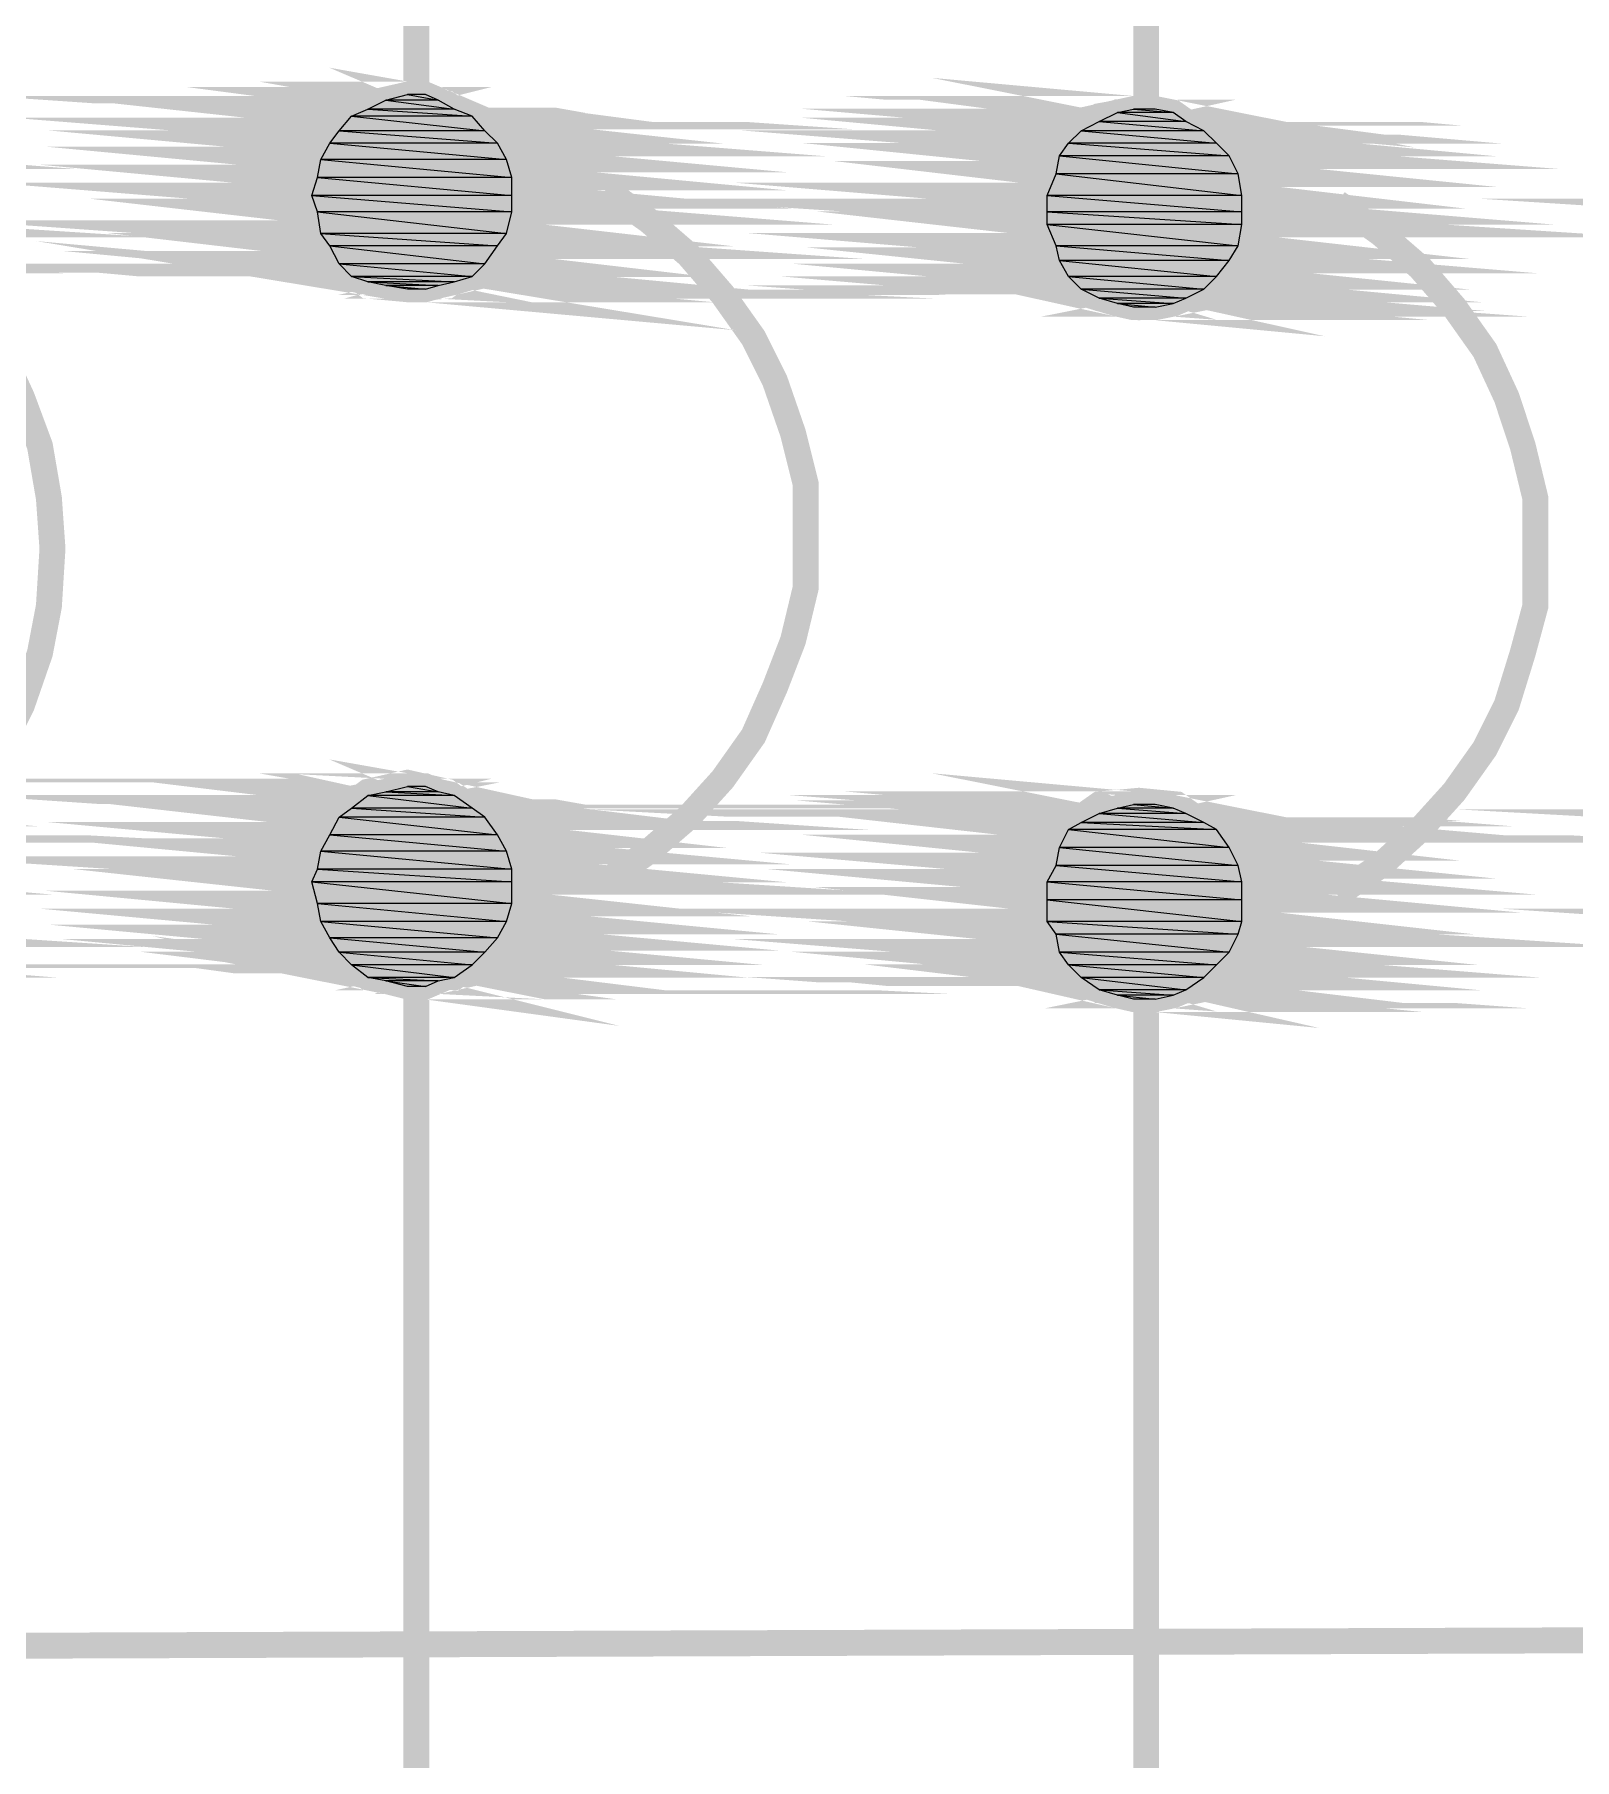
# Model space of a CAD drawing. Header units: millimetres. Extents: x 6 to 291, y 33 to 187.
# Drawn here: x 160.04 to 175.11, y 78.84 to 95.73 of the extents above; entities that cross this region are included whole.
import ezdxf

# ---------------------------------------------------------------- set-up
doc = ezdxf.new("R2010")
doc.units = ezdxf.units.MM
doc.layers.add('H', color=251, linetype='Continuous')
doc.layers.add('P', color=255, linetype='Continuous')

msp = doc.modelspace()

# ---------------------------------------------------------------- hatches: boundary and pattern name
at = {"layer": 'H', "linetype": 'Continuous'}
for points in [[(163.477, 95.091), (163.689, 95.144), (163.865, 95.144), (163.989, 95.091), (163.477, 95.091)], [(163.019, 94.791), (163.142, 94.933), (164.324, 94.933), (164.447, 94.791), (163.019, 94.791)], [(163.142, 94.933), (163.301, 95.003), (164.148, 95.003), (164.324, 94.933), (163.142, 94.933)], [(163.301, 95.003), (163.477, 95.091), (163.989, 95.091), (164.148, 95.003), (163.301, 95.003)], [(170.462, 94.88), (170.639, 94.968), (171.185, 94.968), (171.309, 94.88), (170.462, 94.88)], [(170.639, 94.968), (170.797, 95.003), (171.009, 95.003), (171.185, 94.968), (170.639, 94.968)], [(162.93, 94.668), (163.019, 94.791), (164.447, 94.791), (164.571, 94.668), (162.93, 94.668)], [(170.162, 94.668), (170.286, 94.791), (171.485, 94.791), (171.609, 94.668), (170.162, 94.668)], [(170.286, 94.791), (170.462, 94.88), (171.309, 94.88), (171.485, 94.791), (170.286, 94.791)], [(162.842, 94.509), (162.93, 94.668), (164.571, 94.668), (164.659, 94.509), (162.842, 94.509)], [(170.074, 94.544), (170.162, 94.668), (171.609, 94.668), (171.732, 94.544), (170.074, 94.544)], [(162.807, 94.333), (162.842, 94.509), (164.659, 94.509), (164.712, 94.333), (162.807, 94.333)], [(170.039, 94.368), (170.074, 94.544), (171.732, 94.544), (171.82, 94.368), (170.039, 94.368)], [(162.754, 94.156), (162.807, 94.333), (164.712, 94.333), (164.712, 94.156), (162.754, 94.156)], [(169.951, 94.156), (170.039, 94.368), (171.82, 94.368), (171.856, 94.156), (169.951, 94.156)], [(162.807, 93.998), (162.754, 94.156), (164.712, 94.156), (164.712, 93.998), (162.807, 93.998)], [(169.951, 93.998), (169.951, 94.156), (171.856, 94.156), (171.856, 93.998), (169.951, 93.998)], [(162.842, 93.786), (162.807, 93.998), (164.712, 93.998), (164.659, 93.786), (162.842, 93.786)], [(169.951, 93.874), (169.951, 93.998), (171.856, 93.998), (171.856, 93.874), (169.951, 93.874)], [(162.93, 93.663), (162.842, 93.786), (164.659, 93.786), (164.571, 93.663), (162.93, 93.663)], [(170.039, 93.663), (169.951, 93.874), (171.856, 93.874), (171.82, 93.663), (170.039, 93.663)], [(163.019, 93.486), (162.93, 93.663), (164.571, 93.663), (164.447, 93.486), (163.019, 93.486)], [(170.074, 93.521), (170.039, 93.663), (171.82, 93.663), (171.732, 93.521), (170.074, 93.521)], [(163.142, 93.363), (163.019, 93.486), (164.447, 93.486), (164.324, 93.363), (163.142, 93.363)], [(170.162, 93.363), (170.074, 93.521), (171.732, 93.521), (171.609, 93.363), (170.162, 93.363)], [(163.301, 93.31), (163.142, 93.363), (164.324, 93.363), (164.148, 93.31), (163.301, 93.31)], [(163.477, 93.274), (163.301, 93.31), (164.148, 93.31), (163.989, 93.274), (163.477, 93.274)], [(163.689, 93.239), (163.477, 93.274), (163.989, 93.274), (163.865, 93.239), (163.689, 93.239)], [(170.286, 93.239), (170.162, 93.363), (171.609, 93.363), (171.485, 93.239), (170.286, 93.239)], [(170.462, 93.151), (170.286, 93.239), (171.485, 93.239), (171.309, 93.151), (170.462, 93.151)], [(170.639, 93.098), (170.462, 93.151), (171.309, 93.151), (171.185, 93.098), (170.639, 93.098)], [(170.797, 93.063), (170.639, 93.098), (171.185, 93.098), (171.009, 93.063), (170.797, 93.063)], [(163.477, 88.318), (163.689, 88.371), (163.865, 88.371), (163.989, 88.318), (163.477, 88.318)], [(163.142, 88.159), (163.301, 88.283), (164.148, 88.283), (164.324, 88.159), (163.142, 88.159)], [(163.301, 88.283), (163.477, 88.318), (163.989, 88.318), (164.148, 88.283), (163.301, 88.283)], [(170.639, 88.159), (170.797, 88.194), (171.009, 88.194), (171.185, 88.159), (170.639, 88.159)], [(162.93, 87.895), (163.019, 88.071), (164.447, 88.071), (164.571, 87.895), (162.93, 87.895)], [(163.019, 88.071), (163.142, 88.159), (164.324, 88.159), (164.447, 88.071), (163.019, 88.071)], [(170.162, 87.948), (170.286, 88.018), (171.485, 88.018), (171.609, 87.948), (170.162, 87.948)], [(170.286, 88.018), (170.462, 88.106), (171.309, 88.106), (171.485, 88.018), (170.286, 88.018)], [(170.462, 88.106), (170.639, 88.159), (171.185, 88.159), (171.309, 88.106), (170.462, 88.106)], [(162.842, 87.736), (162.93, 87.895), (164.571, 87.895), (164.659, 87.736), (162.842, 87.736)], [(170.074, 87.771), (170.162, 87.948), (171.609, 87.948), (171.732, 87.771), (170.074, 87.771)], [(162.807, 87.559), (162.842, 87.736), (164.659, 87.736), (164.712, 87.559), (162.807, 87.559)], [(170.039, 87.595), (170.074, 87.771), (171.732, 87.771), (171.82, 87.595), (170.039, 87.595)], [(162.754, 87.436), (162.807, 87.559), (164.712, 87.559), (164.712, 87.436), (162.754, 87.436)], [(169.951, 87.436), (170.039, 87.595), (171.82, 87.595), (171.856, 87.436), (169.951, 87.436)], [(162.807, 87.224), (162.754, 87.436), (164.712, 87.436), (164.712, 87.224), (162.807, 87.224)], [(169.951, 87.26), (169.951, 87.436), (171.856, 87.436), (171.856, 87.26), (169.951, 87.26)], [(162.842, 87.048), (162.807, 87.224), (164.712, 87.224), (164.659, 87.048), (162.842, 87.048)], [(169.951, 87.048), (169.951, 87.26), (171.856, 87.26), (171.856, 87.048), (169.951, 87.048)], [(162.93, 86.889), (162.842, 87.048), (164.659, 87.048), (164.571, 86.889), (162.93, 86.889)], [(170.039, 86.924), (169.951, 87.048), (171.856, 87.048), (171.82, 86.924), (170.039, 86.924)], [(163.019, 86.748), (162.93, 86.889), (164.571, 86.889), (164.447, 86.748), (163.019, 86.748)], [(170.074, 86.748), (170.039, 86.924), (171.82, 86.924), (171.732, 86.748), (170.074, 86.748)], [(163.142, 86.625), (163.019, 86.748), (164.447, 86.748), (164.324, 86.625), (163.142, 86.625)], [(170.162, 86.625), (170.074, 86.748), (171.732, 86.748), (171.609, 86.625), (170.162, 86.625)], [(163.301, 86.501), (163.142, 86.625), (164.324, 86.625), (164.148, 86.501), (163.301, 86.501)], [(163.477, 86.466), (163.301, 86.501), (164.148, 86.501), (163.989, 86.466), (163.477, 86.466)], [(170.286, 86.501), (170.162, 86.625), (171.609, 86.625), (171.485, 86.501), (170.286, 86.501)], [(170.462, 86.378), (170.286, 86.501), (171.485, 86.501), (171.309, 86.378), (170.462, 86.378)], [(163.689, 86.413), (163.477, 86.466), (163.989, 86.466), (163.865, 86.413), (163.689, 86.413)], [(170.639, 86.325), (170.462, 86.378), (171.309, 86.378), (171.185, 86.325), (170.639, 86.325)], [(170.797, 86.289), (170.639, 86.325), (171.185, 86.325), (171.009, 86.289), (170.797, 86.289)]]:
    msp.add_hatch(color=256, dxfattribs=at).paths.add_polyline_path(points)

# ---------------------------------------------------------------- linework, layer by layer
at = {"layer": 'P', "const_width": 0.254}
for points in [[(226.466, 80.186), (21.749, 79.481), (21.749, 125.201), (226.466, 125.906)], [(170.921, 102.835), (170.921, 95.056)], [(163.777, 94.333), (163.777, 102.464)], [(163.865, 95.144), (163.689, 95.144), (163.989, 95.091), (163.865, 95.144)], [(163.689, 95.144), (163.989, 95.091), (163.477, 95.091), (163.689, 95.144)], [(164.659, 94.156), (164.571, 94.544), (164.359, 94.844), (164.077, 95.056), (163.689, 95.144), (163.301, 95.056), (163.019, 94.844), (162.807, 94.544), (162.754, 94.156), (162.807, 93.786), (163.019, 93.486), (163.301, 93.274), (163.689, 93.239), (164.077, 93.274), (164.359, 93.486), (164.571, 93.786), (164.659, 94.156)], [(171.009, 95.003), (170.797, 95.003), (171.185, 94.968), (171.009, 95.003)], [(164.148, 95.003), (163.301, 95.003), (164.324, 94.933), (164.148, 95.003)], [(163.301, 95.003), (164.324, 94.933), (163.142, 94.933), (163.301, 95.003)], [(163.989, 95.091), (163.477, 95.091), (164.148, 95.003), (163.989, 95.091)], [(163.477, 95.091), (164.148, 95.003), (163.301, 95.003), (163.477, 95.091)], [(170.797, 95.003), (171.185, 94.968), (170.639, 94.968), (170.797, 95.003)], [(171.185, 94.968), (170.639, 94.968), (171.309, 94.88), (171.185, 94.968)], [(170.639, 94.968), (171.309, 94.88), (170.462, 94.88), (170.639, 94.968)], [(171.82, 94.033), (171.732, 94.421), (171.521, 94.721), (171.221, 94.933), (170.85, 95.003), (170.462, 94.933), (170.162, 94.721), (169.951, 94.421), (169.915, 94.033), (169.951, 93.663), (170.162, 93.363), (170.462, 93.151), (170.85, 93.063), (171.221, 93.151), (171.521, 93.363), (171.732, 93.663), (171.82, 94.033)], [(164.324, 94.933), (163.142, 94.933), (164.447, 94.791), (164.324, 94.933)], [(163.142, 94.933), (164.447, 94.791), (163.019, 94.791), (163.142, 94.933)], [(171.309, 94.88), (170.462, 94.88), (171.485, 94.791), (171.309, 94.88)], [(170.462, 94.88), (171.485, 94.791), (170.286, 94.791), (170.462, 94.88)], [(155.646, 94.668), (157.215, 94.544), (155.557, 94.544), (155.646, 94.668)], [(164.447, 94.791), (163.019, 94.791), (164.571, 94.668), (164.447, 94.791)], [(164.571, 94.668), (162.93, 94.668), (164.659, 94.509), (164.571, 94.668)], [(163.019, 94.791), (164.571, 94.668), (162.93, 94.668), (163.019, 94.791)], [(162.93, 94.668), (164.659, 94.509), (162.842, 94.509), (162.93, 94.668)], [(171.609, 94.668), (170.162, 94.668), (171.732, 94.544), (171.609, 94.668)], [(171.485, 94.791), (170.286, 94.791), (171.609, 94.668), (171.485, 94.791)], [(170.162, 94.668), (171.732, 94.544), (170.074, 94.544), (170.162, 94.668)], [(170.286, 94.791), (171.609, 94.668), (170.162, 94.668), (170.286, 94.791)], [(164.659, 94.509), (162.842, 94.509), (164.712, 94.333), (164.659, 94.509)], [(162.842, 94.509), (164.712, 94.333), (162.807, 94.333), (162.842, 94.509)], [(171.732, 94.544), (170.074, 94.544), (171.82, 94.368), (171.732, 94.544)], [(170.074, 94.544), (171.82, 94.368), (170.039, 94.368), (170.074, 94.544)], [(164.712, 94.333), (162.807, 94.333), (164.712, 94.156), (164.712, 94.333)], [(162.807, 94.333), (164.712, 94.156), (162.754, 94.156), (162.807, 94.333)], [(171.82, 94.368), (170.039, 94.368), (171.856, 94.156), (171.82, 94.368)], [(170.039, 94.368), (171.856, 94.156), (169.951, 94.156), (170.039, 94.368)], [(155.434, 94.156), (157.304, 93.998), (155.399, 93.998), (155.434, 94.156)], [(164.712, 94.156), (162.754, 94.156), (164.712, 93.998), (164.712, 94.156)], [(162.754, 94.156), (164.712, 93.998), (162.807, 93.998), (162.754, 94.156)], [(165.629, 87.436), (166.053, 87.736), (166.441, 88.071), (166.776, 88.441), (167.076, 88.865), (167.287, 89.341), (167.464, 89.8), (167.587, 90.311), (167.587, 90.823), (167.587, 91.334), (167.464, 91.828), (167.287, 92.34), (167.076, 92.763), (166.776, 93.186), (166.441, 93.574), (166.053, 93.909), (165.629, 94.209)], [(171.856, 94.156), (169.951, 94.156), (171.856, 93.998), (171.856, 94.156)], [(169.951, 94.156), (171.856, 93.998), (169.951, 93.998), (169.951, 94.156)], [(155.399, 93.998), (157.304, 93.874), (155.434, 93.874), (155.399, 93.998)], [(158.274, 87.313), (158.697, 87.595), (159.068, 87.948), (159.42, 88.318), (159.703, 88.741), (159.914, 89.165), (160.091, 89.676), (160.179, 90.135), (160.214, 90.699), (160.179, 91.193), (160.091, 91.705), (159.914, 92.181), (159.703, 92.639), (159.42, 93.063), (159.068, 93.451), (158.697, 93.786), (158.274, 94.086)], [(164.712, 93.998), (162.807, 93.998), (164.659, 93.786), (164.712, 93.998)], [(162.807, 93.998), (164.659, 93.786), (162.842, 93.786), (162.807, 93.998)], [(171.856, 93.998), (169.951, 93.998), (171.856, 93.874), (171.856, 93.998)], [(169.951, 93.998), (171.856, 93.874), (169.951, 93.874), (169.951, 93.998)], [(172.791, 87.313), (173.214, 87.595), (173.602, 87.948), (173.937, 88.318), (174.237, 88.741), (174.449, 89.165), (174.607, 89.676), (174.731, 90.135), (174.731, 90.699), (174.731, 91.193), (174.607, 91.705), (174.449, 92.181), (174.237, 92.639), (173.937, 93.063), (173.602, 93.451), (173.214, 93.786), (172.791, 94.086)], [(180.111, 93.998), (178.17, 93.998), (180.111, 93.874), (180.111, 93.998)], [(164.659, 93.786), (162.842, 93.786), (164.571, 93.663), (164.659, 93.786)], [(162.842, 93.786), (164.571, 93.663), (162.93, 93.663), (162.842, 93.786)], [(171.856, 93.874), (169.951, 93.874), (171.82, 93.663), (171.856, 93.874)], [(169.951, 93.874), (171.82, 93.663), (170.039, 93.663), (169.951, 93.874)], [(155.469, 93.663), (157.215, 93.521), (155.557, 93.521), (155.469, 93.663)], [(164.571, 93.663), (162.93, 93.663), (164.447, 93.486), (164.571, 93.663)], [(162.93, 93.663), (164.447, 93.486), (163.019, 93.486), (162.93, 93.663)], [(171.82, 93.663), (170.039, 93.663), (171.732, 93.521), (171.82, 93.663)], [(170.039, 93.663), (171.732, 93.521), (170.074, 93.521), (170.039, 93.663)], [(164.447, 93.486), (163.019, 93.486), (164.324, 93.363), (164.447, 93.486)], [(163.019, 93.486), (164.324, 93.363), (163.142, 93.363), (163.019, 93.486)], [(171.732, 93.521), (170.074, 93.521), (171.609, 93.363), (171.732, 93.521)], [(170.074, 93.521), (171.609, 93.363), (170.162, 93.363), (170.074, 93.521)], [(164.324, 93.363), (163.142, 93.363), (164.148, 93.31), (164.324, 93.363)], [(164.148, 93.31), (163.301, 93.31), (163.989, 93.274), (164.148, 93.31)], [(163.301, 93.31), (163.989, 93.274), (163.477, 93.274), (163.301, 93.31)], [(163.142, 93.363), (164.148, 93.31), (163.301, 93.31), (163.142, 93.363)], [(171.609, 93.363), (170.162, 93.363), (171.485, 93.239), (171.609, 93.363)], [(170.162, 93.363), (171.485, 93.239), (170.286, 93.239), (170.162, 93.363)], [(163.989, 93.274), (163.477, 93.274), (163.865, 93.239), (163.989, 93.274)], [(163.477, 93.274), (163.865, 93.239), (163.689, 93.239), (163.477, 93.274)], [(171.309, 93.151), (170.462, 93.151), (171.185, 93.098), (171.309, 93.151)], [(171.485, 93.239), (170.286, 93.239), (171.309, 93.151), (171.485, 93.239)], [(170.462, 93.151), (171.185, 93.098), (170.639, 93.098), (170.462, 93.151)], [(170.286, 93.239), (171.309, 93.151), (170.462, 93.151), (170.286, 93.239)], [(171.185, 93.098), (170.639, 93.098), (171.009, 93.063), (171.185, 93.098)], [(170.639, 93.098), (171.009, 93.063), (170.797, 93.063), (170.639, 93.098)], [(163.865, 88.371), (163.689, 88.371), (163.989, 88.318), (163.865, 88.371)], [(164.659, 87.436), (164.571, 87.806), (164.359, 88.106), (164.077, 88.318), (163.689, 88.406), (163.301, 88.318), (163.019, 88.106), (162.807, 87.806), (162.754, 87.436), (162.807, 87.048), (163.019, 86.748), (163.301, 86.536), (163.689, 86.466), (164.077, 86.536), (164.359, 86.748), (164.571, 87.048), (164.659, 87.436)], [(163.989, 88.318), (163.477, 88.318), (164.148, 88.283), (163.989, 88.318)], [(163.477, 88.318), (164.148, 88.283), (163.301, 88.283), (163.477, 88.318)], [(164.148, 88.283), (163.301, 88.283), (164.324, 88.159), (164.148, 88.283)], [(163.301, 88.283), (164.324, 88.159), (163.142, 88.159), (163.301, 88.283)], [(163.689, 88.371), (163.989, 88.318), (163.477, 88.318), (163.689, 88.371)], [(171.009, 88.194), (170.797, 88.194), (171.185, 88.159), (171.009, 88.194)], [(171.82, 87.313), (171.732, 87.648), (171.521, 87.983), (171.221, 88.194), (170.85, 88.23), (170.462, 88.194), (170.162, 87.983), (169.951, 87.648), (169.915, 87.313), (169.951, 86.924), (170.162, 86.625), (170.462, 86.413), (170.85, 86.325), (171.221, 86.413), (171.521, 86.625), (171.732, 86.924), (171.82, 87.313)], [(156.104, 88.159), (156.792, 88.106), (155.945, 88.106), (156.104, 88.159)], [(164.324, 88.159), (163.142, 88.159), (164.447, 88.071), (164.324, 88.159)], [(163.142, 88.159), (164.447, 88.071), (163.019, 88.071), (163.142, 88.159)], [(164.447, 88.071), (163.019, 88.071), (164.571, 87.895), (164.447, 88.071)], [(163.019, 88.071), (164.571, 87.895), (162.93, 87.895), (163.019, 88.071)], [(171.185, 88.159), (170.639, 88.159), (171.309, 88.106), (171.185, 88.159)], [(171.309, 88.106), (170.462, 88.106), (171.485, 88.018), (171.309, 88.106)], [(170.639, 88.159), (171.309, 88.106), (170.462, 88.106), (170.639, 88.159)], [(170.797, 88.194), (171.185, 88.159), (170.639, 88.159), (170.797, 88.194)], [(170.462, 88.106), (171.485, 88.018), (170.286, 88.018), (170.462, 88.106)], [(156.951, 88.018), (155.769, 88.018), (157.092, 87.948), (156.951, 88.018)], [(155.769, 88.018), (157.092, 87.948), (155.646, 87.948), (155.769, 88.018)], [(164.571, 87.895), (162.93, 87.895), (164.659, 87.736), (164.571, 87.895)], [(162.93, 87.895), (164.659, 87.736), (162.842, 87.736), (162.93, 87.895)], [(171.485, 88.018), (170.286, 88.018), (171.609, 87.948), (171.485, 88.018)], [(170.286, 88.018), (171.609, 87.948), (170.162, 87.948), (170.286, 88.018)], [(171.609, 87.948), (170.162, 87.948), (171.732, 87.771), (171.609, 87.948)], [(170.162, 87.948), (171.732, 87.771), (170.074, 87.771), (170.162, 87.948)], [(179.74, 88.018), (178.594, 88.018), (179.864, 87.948), (179.74, 88.018)], [(164.659, 87.736), (162.842, 87.736), (164.712, 87.559), (164.659, 87.736)], [(162.842, 87.736), (164.712, 87.559), (162.807, 87.559), (162.842, 87.736)], [(171.732, 87.771), (170.074, 87.771), (171.82, 87.595), (171.732, 87.771)], [(170.074, 87.771), (171.82, 87.595), (170.039, 87.595), (170.074, 87.771)], [(155.469, 87.595), (157.304, 87.436), (155.434, 87.436), (155.469, 87.595)], [(164.712, 87.559), (162.807, 87.559), (164.712, 87.436), (164.712, 87.559)], [(162.807, 87.559), (164.712, 87.436), (162.754, 87.436), (162.807, 87.559)], [(171.82, 87.595), (170.039, 87.595), (171.856, 87.436), (171.82, 87.595)], [(170.039, 87.595), (171.856, 87.436), (169.951, 87.436), (170.039, 87.595)], [(164.712, 87.436), (162.754, 87.436), (164.712, 87.224), (164.712, 87.436)], [(162.754, 87.436), (164.712, 87.224), (162.807, 87.224), (162.754, 87.436)], [(171.856, 87.436), (169.951, 87.436), (171.856, 87.26), (171.856, 87.436)], [(169.951, 87.436), (171.856, 87.26), (169.951, 87.26), (169.951, 87.436)], [(164.712, 87.224), (162.807, 87.224), (164.659, 87.048), (164.712, 87.224)], [(162.807, 87.224), (164.659, 87.048), (162.842, 87.048), (162.807, 87.224)], [(171.856, 87.26), (169.951, 87.26), (171.856, 87.048), (171.856, 87.26)], [(169.951, 87.26), (171.856, 87.048), (169.951, 87.048), (169.951, 87.26)], [(155.434, 87.048), (157.304, 86.924), (155.469, 86.924), (155.434, 87.048)], [(164.659, 87.048), (162.842, 87.048), (164.571, 86.889), (164.659, 87.048)], [(162.842, 87.048), (164.571, 86.889), (162.93, 86.889), (162.842, 87.048)], [(171.856, 87.048), (169.951, 87.048), (171.82, 86.924), (171.856, 87.048)], [(169.951, 87.048), (171.82, 86.924), (170.039, 86.924), (169.951, 87.048)], [(180.111, 87.048), (178.206, 87.048), (180.075, 86.924), (180.111, 87.048)], [(164.571, 86.889), (162.93, 86.889), (164.447, 86.748), (164.571, 86.889)], [(162.93, 86.889), (164.447, 86.748), (163.019, 86.748), (162.93, 86.889)], [(171.82, 86.924), (170.039, 86.924), (171.732, 86.748), (171.82, 86.924)], [(170.039, 86.924), (171.732, 86.748), (170.074, 86.748), (170.039, 86.924)], [(155.557, 86.748), (157.092, 86.625), (155.646, 86.625), (155.557, 86.748)], [(164.447, 86.748), (163.019, 86.748), (164.324, 86.625), (164.447, 86.748)], [(163.019, 86.748), (164.324, 86.625), (163.142, 86.625), (163.019, 86.748)], [(171.732, 86.748), (170.074, 86.748), (171.609, 86.625), (171.732, 86.748)], [(170.074, 86.748), (171.609, 86.625), (170.162, 86.625), (170.074, 86.748)], [(164.324, 86.625), (163.142, 86.625), (164.148, 86.501), (164.324, 86.625)], [(163.142, 86.625), (164.148, 86.501), (163.301, 86.501), (163.142, 86.625)], [(171.609, 86.625), (170.162, 86.625), (171.485, 86.501), (171.609, 86.625)], [(170.162, 86.625), (171.485, 86.501), (170.286, 86.501), (170.162, 86.625)], [(164.148, 86.501), (163.301, 86.501), (163.989, 86.466), (164.148, 86.501)], [(163.301, 86.501), (163.989, 86.466), (163.477, 86.466), (163.301, 86.501)], [(163.989, 86.466), (163.477, 86.466), (163.865, 86.413), (163.989, 86.466)], [(163.477, 86.466), (163.865, 86.413), (163.689, 86.413), (163.477, 86.466)], [(163.777, 86.413), (163.777, 66.005)], [(171.309, 86.378), (170.462, 86.378), (171.185, 86.325), (171.309, 86.378)], [(170.462, 86.378), (171.185, 86.325), (170.639, 86.325), (170.462, 86.378)], [(171.485, 86.501), (170.286, 86.501), (171.309, 86.378), (171.485, 86.501)], [(170.286, 86.501), (171.309, 86.378), (170.462, 86.378), (170.286, 86.501)], [(171.185, 86.325), (170.639, 86.325), (171.009, 86.289), (171.185, 86.325)], [(170.639, 86.325), (171.009, 86.289), (170.797, 86.289), (170.639, 86.325)], [(170.921, 86.289), (170.921, 65.881)]]:
    msp.add_lwpolyline(points, dxfattribs=at)
at = {"layer": 'P'}
for points in [[(163.689, 95.144), (163.989, 95.091), (163.477, 95.091), (163.689, 95.144)], [(163.865, 95.144), (163.689, 95.144)], [(163.689, 95.144), (163.989, 95.091), (163.865, 95.144)], [(163.142, 94.933), (164.447, 94.791), (163.019, 94.791), (163.142, 94.933)], [(163.301, 95.003), (164.324, 94.933), (163.142, 94.933)], [(163.142, 94.933), (163.301, 95.003)], [(164.324, 94.933), (163.142, 94.933), (164.447, 94.791), (164.324, 94.933)], [(164.148, 95.003), (163.301, 95.003), (163.477, 95.091)], [(164.148, 95.003), (163.301, 95.003), (164.324, 94.933)], [(163.989, 95.091), (163.477, 95.091)], [(163.477, 95.091), (164.148, 95.003)], [(163.477, 95.091), (164.148, 95.003)], [(164.148, 95.003), (163.989, 95.091)], [(164.324, 94.933), (164.148, 95.003)], [(170.462, 94.88), (170.639, 94.968)], [(170.639, 94.968), (170.797, 95.003)], [(171.185, 94.968), (170.639, 94.968)], [(171.185, 94.968), (170.639, 94.968)], [(170.639, 94.968), (171.309, 94.88)], [(170.639, 94.968), (171.309, 94.88)], [(171.009, 95.003), (170.797, 95.003)], [(170.797, 95.003), (171.185, 94.968)], [(170.797, 95.003), (171.185, 94.968)], [(171.185, 94.968), (171.009, 95.003)], [(171.309, 94.88), (171.185, 94.968)], [(163.019, 94.791), (164.571, 94.668), (162.93, 94.668), (163.019, 94.791)], [(164.447, 94.791), (163.019, 94.791), (164.571, 94.668), (164.447, 94.791)], [(170.162, 94.668), (170.286, 94.791)], [(170.286, 94.791), (170.462, 94.88)], [(171.485, 94.791), (170.286, 94.791)], [(171.485, 94.791), (170.286, 94.791), (171.609, 94.668)], [(170.286, 94.791), (171.609, 94.668)], [(171.309, 94.88), (170.462, 94.88)], [(171.309, 94.88), (170.462, 94.88)], [(170.462, 94.88), (171.485, 94.791)], [(170.462, 94.88), (171.485, 94.791)], [(171.485, 94.791), (171.309, 94.88)], [(171.609, 94.668), (171.485, 94.791)], [(162.842, 94.509), (162.93, 94.668)], [(164.571, 94.668), (162.93, 94.668)], [(162.93, 94.668), (164.659, 94.509)], [(162.93, 94.668), (164.659, 94.509)], [(164.659, 94.509), (164.571, 94.668)], [(170.074, 94.544), (170.162, 94.668)], [(171.609, 94.668), (170.162, 94.668)], [(171.609, 94.668), (170.162, 94.668)], [(170.162, 94.668), (171.732, 94.544)], [(170.162, 94.668), (171.732, 94.544)], [(171.732, 94.544), (171.609, 94.668)], [(162.842, 94.509), (164.712, 94.333), (162.807, 94.333)], [(162.807, 94.333), (162.842, 94.509)], [(164.659, 94.509), (162.842, 94.509)], [(164.659, 94.509), (162.842, 94.509), (164.712, 94.333), (164.659, 94.509)], [(170.039, 94.368), (170.074, 94.544)], [(171.732, 94.544), (170.074, 94.544)], [(171.732, 94.544), (170.074, 94.544)], [(170.074, 94.544), (171.82, 94.368)], [(170.074, 94.544), (171.82, 94.368)], [(171.82, 94.368), (171.732, 94.544)], [(162.754, 94.156), (162.807, 94.333)], [(164.712, 94.333), (162.807, 94.333)], [(162.807, 94.333), (164.712, 94.156)], [(162.807, 94.333), (164.712, 94.156)], [(164.712, 94.156), (164.712, 94.333)], [(169.951, 94.156), (170.039, 94.368)], [(171.82, 94.368), (170.039, 94.368)], [(171.82, 94.368), (170.039, 94.368)], [(170.039, 94.368), (171.856, 94.156)], [(170.039, 94.368), (171.856, 94.156)], [(171.856, 94.156), (171.82, 94.368)], [(164.712, 94.156), (162.754, 94.156)], [(164.712, 94.156), (162.754, 94.156), (164.712, 93.998), (164.712, 94.156)], [(162.754, 94.156), (164.712, 93.998), (162.807, 93.998)], [(162.807, 93.998), (162.754, 94.156)], [(171.856, 94.156), (169.951, 94.156)], [(171.856, 94.156), (169.951, 94.156)], [(169.951, 94.156), (171.856, 93.998)], [(169.951, 94.156), (171.856, 93.998), (169.951, 93.998)], [(169.951, 93.998), (169.951, 94.156)], [(171.856, 93.998), (171.856, 94.156)], [(164.712, 93.998), (162.807, 93.998)], [(162.807, 93.998), (164.659, 93.786)], [(162.807, 93.998), (164.659, 93.786)], [(164.659, 93.786), (162.842, 93.786), (162.807, 93.998)], [(164.659, 93.786), (164.712, 93.998)], [(171.856, 93.998), (169.951, 93.998), (171.856, 93.874), (171.856, 93.998)], [(169.951, 93.998), (171.856, 93.874)], [(169.951, 93.874), (169.951, 93.998)], [(164.659, 93.786), (162.842, 93.786)], [(162.842, 93.786), (164.571, 93.663)], [(162.842, 93.786), (164.571, 93.663)], [(162.93, 93.663), (162.842, 93.786)], [(164.571, 93.663), (164.659, 93.786)], [(171.856, 93.874), (169.951, 93.874)], [(171.856, 93.874), (169.951, 93.874)], [(169.951, 93.874), (171.82, 93.663)], [(169.951, 93.874), (171.82, 93.663)], [(170.039, 93.663), (169.951, 93.874)], [(171.82, 93.663), (171.856, 93.874)], [(164.571, 93.663), (162.93, 93.663)], [(164.571, 93.663), (162.93, 93.663), (164.447, 93.486), (164.571, 93.663)], [(162.93, 93.663), (164.447, 93.486), (163.019, 93.486)], [(163.019, 93.486), (162.93, 93.663)], [(171.82, 93.663), (170.039, 93.663)], [(171.82, 93.663), (170.039, 93.663)], [(170.039, 93.663), (171.732, 93.521)], [(170.039, 93.663), (171.732, 93.521)], [(171.732, 93.521), (170.074, 93.521), (170.039, 93.663)], [(171.732, 93.521), (171.82, 93.663)], [(164.447, 93.486), (163.019, 93.486)], [(163.019, 93.486), (164.324, 93.363)], [(163.019, 93.486), (164.324, 93.363)], [(163.142, 93.363), (163.019, 93.486)], [(164.324, 93.363), (164.447, 93.486)], [(171.732, 93.521), (170.074, 93.521)], [(170.074, 93.521), (171.609, 93.363)], [(170.074, 93.521), (171.609, 93.363), (170.162, 93.363)], [(170.162, 93.363), (170.074, 93.521)], [(171.609, 93.363), (171.732, 93.521)], [(164.324, 93.363), (163.142, 93.363)], [(164.324, 93.363), (163.142, 93.363)], [(163.142, 93.363), (164.148, 93.31)], [(163.142, 93.363), (164.148, 93.31)], [(163.301, 93.31), (163.142, 93.363)], [(164.148, 93.31), (163.301, 93.31)], [(164.148, 93.31), (163.301, 93.31)], [(163.301, 93.31), (163.989, 93.274)], [(163.301, 93.31), (163.989, 93.274)], [(163.989, 93.274), (163.477, 93.274), (163.301, 93.31)], [(163.989, 93.274), (163.477, 93.274), (163.865, 93.239)], [(163.477, 93.274), (163.865, 93.239), (163.689, 93.239), (163.477, 93.274)], [(163.865, 93.239), (163.989, 93.274)], [(163.989, 93.274), (164.148, 93.31)], [(164.148, 93.31), (164.324, 93.363)], [(171.609, 93.363), (170.162, 93.363), (171.485, 93.239), (171.609, 93.363)], [(170.162, 93.363), (171.485, 93.239)], [(171.485, 93.239), (170.286, 93.239), (170.162, 93.363)], [(171.485, 93.239), (170.286, 93.239)], [(170.286, 93.239), (171.309, 93.151)], [(170.286, 93.239), (171.309, 93.151), (170.462, 93.151), (170.286, 93.239)], [(171.309, 93.151), (171.485, 93.239)], [(171.309, 93.151), (170.462, 93.151), (171.185, 93.098), (171.309, 93.151)], [(170.462, 93.151), (171.185, 93.098), (170.639, 93.098)], [(170.639, 93.098), (170.462, 93.151)], [(171.185, 93.098), (170.639, 93.098), (171.009, 93.063), (171.185, 93.098)], [(170.639, 93.098), (171.009, 93.063)], [(170.797, 93.063), (170.639, 93.098)], [(171.009, 93.063), (170.797, 93.063)], [(163.989, 88.318), (163.477, 88.318), (163.689, 88.371)], [(163.865, 88.371), (163.689, 88.371), (163.989, 88.318), (163.865, 88.371)], [(163.689, 88.371), (163.989, 88.318)], [(163.142, 88.159), (163.301, 88.283)], [(163.477, 88.318), (164.148, 88.283), (163.301, 88.283), (163.477, 88.318)], [(164.148, 88.283), (163.301, 88.283)], [(163.301, 88.283), (164.324, 88.159)], [(163.301, 88.283), (164.324, 88.159)], [(163.989, 88.318), (163.477, 88.318)], [(163.477, 88.318), (164.148, 88.283)], [(164.148, 88.283), (163.989, 88.318)], [(164.324, 88.159), (164.148, 88.283)], [(170.639, 88.159), (170.797, 88.194)], [(171.009, 88.194), (170.797, 88.194)], [(170.797, 88.194), (171.185, 88.159)], [(170.797, 88.194), (171.185, 88.159)], [(171.185, 88.159), (171.009, 88.194)], [(162.93, 87.895), (163.019, 88.071)], [(163.142, 88.159), (164.447, 88.071), (163.019, 88.071)], [(163.019, 88.071), (163.142, 88.159)], [(164.447, 88.071), (163.019, 88.071), (164.571, 87.895)], [(163.019, 88.071), (164.571, 87.895)], [(164.324, 88.159), (163.142, 88.159)], [(164.324, 88.159), (163.142, 88.159)], [(163.142, 88.159), (164.447, 88.071)], [(164.447, 88.071), (164.324, 88.159)], [(164.571, 87.895), (164.447, 88.071)], [(170.162, 87.948), (170.286, 88.018)], [(170.462, 88.106), (171.485, 88.018), (170.286, 88.018), (170.462, 88.106)], [(171.485, 88.018), (170.286, 88.018)], [(170.286, 88.018), (171.609, 87.948)], [(170.286, 88.018), (171.609, 87.948)], [(170.639, 88.159), (171.309, 88.106), (170.462, 88.106)], [(170.462, 88.106), (170.639, 88.159)], [(171.309, 88.106), (170.462, 88.106), (171.485, 88.018)], [(171.185, 88.159), (170.639, 88.159)], [(171.185, 88.159), (170.639, 88.159), (171.309, 88.106)], [(171.309, 88.106), (171.185, 88.159)], [(171.485, 88.018), (171.309, 88.106)], [(171.609, 87.948), (171.485, 88.018)], [(162.842, 87.736), (162.93, 87.895)], [(164.571, 87.895), (162.93, 87.895)], [(164.571, 87.895), (162.93, 87.895)], [(162.93, 87.895), (164.659, 87.736)], [(162.93, 87.895), (164.659, 87.736)], [(164.659, 87.736), (164.571, 87.895)], [(170.074, 87.771), (170.162, 87.948)], [(171.609, 87.948), (170.162, 87.948)], [(171.609, 87.948), (170.162, 87.948)], [(170.162, 87.948), (171.732, 87.771)], [(170.162, 87.948), (171.732, 87.771)], [(171.732, 87.771), (171.609, 87.948)], [(162.842, 87.736), (164.712, 87.559), (162.807, 87.559)], [(162.807, 87.559), (162.842, 87.736)], [(164.659, 87.736), (162.842, 87.736)], [(164.659, 87.736), (162.842, 87.736), (164.712, 87.559)], [(164.712, 87.559), (164.659, 87.736)], [(171.82, 87.595), (170.039, 87.595), (170.074, 87.771)], [(171.732, 87.771), (170.074, 87.771)], [(171.732, 87.771), (170.074, 87.771), (171.82, 87.595)], [(170.074, 87.771), (171.82, 87.595)], [(171.82, 87.595), (171.732, 87.771)], [(162.807, 87.559), (164.712, 87.436), (162.754, 87.436)], [(162.754, 87.436), (162.807, 87.559)], [(164.712, 87.559), (162.807, 87.559), (164.712, 87.436), (164.712, 87.559)], [(170.039, 87.595), (171.856, 87.436), (169.951, 87.436)], [(169.951, 87.436), (170.039, 87.595)], [(171.82, 87.595), (170.039, 87.595), (171.856, 87.436)], [(171.856, 87.436), (171.82, 87.595)], [(164.712, 87.436), (162.754, 87.436)], [(162.754, 87.436), (164.712, 87.224)], [(162.754, 87.436), (164.712, 87.224)], [(164.712, 87.224), (162.807, 87.224), (162.754, 87.436)], [(164.712, 87.224), (164.712, 87.436)], [(171.856, 87.436), (169.951, 87.436)], [(169.951, 87.436), (171.856, 87.26)], [(169.951, 87.436), (171.856, 87.26)], [(169.951, 87.26), (169.951, 87.436)], [(171.856, 87.26), (171.856, 87.436)], [(164.712, 87.224), (162.807, 87.224), (164.659, 87.048), (164.712, 87.224)], [(162.807, 87.224), (164.659, 87.048), (162.842, 87.048), (162.807, 87.224)], [(171.856, 87.26), (169.951, 87.26)], [(171.856, 87.26), (169.951, 87.26)], [(169.951, 87.26), (171.856, 87.048), (171.856, 87.26)], [(169.951, 87.26), (171.856, 87.048)], [(169.951, 87.048), (169.951, 87.26)], [(164.659, 87.048), (162.842, 87.048)], [(162.842, 87.048), (164.571, 86.889)], [(162.842, 87.048), (164.571, 86.889)], [(162.93, 86.889), (162.842, 87.048)], [(164.571, 86.889), (164.659, 87.048)], [(171.856, 87.048), (169.951, 87.048)], [(171.856, 87.048), (169.951, 87.048)], [(169.951, 87.048), (171.82, 86.924)], [(169.951, 87.048), (171.82, 86.924)], [(171.82, 86.924), (170.039, 86.924), (169.951, 87.048)], [(171.82, 86.924), (171.856, 87.048)], [(164.571, 86.889), (162.93, 86.889)], [(164.571, 86.889), (162.93, 86.889), (164.447, 86.748)], [(162.93, 86.889), (164.447, 86.748), (163.019, 86.748)], [(163.019, 86.748), (162.93, 86.889)], [(164.447, 86.748), (164.571, 86.889)], [(171.82, 86.924), (170.039, 86.924), (171.732, 86.748), (171.82, 86.924)], [(170.039, 86.924), (171.732, 86.748)], [(170.074, 86.748), (170.039, 86.924)], [(164.447, 86.748), (163.019, 86.748)], [(163.019, 86.748), (164.324, 86.625)], [(163.019, 86.748), (164.324, 86.625)], [(163.142, 86.625), (163.019, 86.748)], [(164.324, 86.625), (164.447, 86.748)], [(171.732, 86.748), (170.074, 86.748)], [(171.732, 86.748), (170.074, 86.748)], [(170.074, 86.748), (171.609, 86.625), (171.732, 86.748)], [(170.074, 86.748), (171.609, 86.625)], [(170.162, 86.625), (170.074, 86.748)], [(164.324, 86.625), (163.142, 86.625)], [(164.324, 86.625), (163.142, 86.625)], [(163.142, 86.625), (164.148, 86.501)], [(163.142, 86.625), (164.148, 86.501)], [(163.301, 86.501), (163.142, 86.625)], [(164.148, 86.501), (163.301, 86.501)], [(164.148, 86.501), (163.301, 86.501)], [(163.301, 86.501), (163.989, 86.466)], [(163.301, 86.501), (163.989, 86.466)], [(163.477, 86.466), (163.301, 86.501)], [(163.989, 86.466), (164.148, 86.501)], [(164.148, 86.501), (164.324, 86.625)], [(171.609, 86.625), (170.162, 86.625)], [(171.609, 86.625), (170.162, 86.625), (171.485, 86.501), (171.609, 86.625)], [(170.162, 86.625), (171.485, 86.501)], [(171.485, 86.501), (170.286, 86.501), (170.162, 86.625)], [(171.485, 86.501), (170.286, 86.501)], [(170.286, 86.501), (171.309, 86.378)], [(170.286, 86.501), (171.309, 86.378)], [(170.462, 86.378), (170.286, 86.501)], [(171.309, 86.378), (171.485, 86.501)], [(163.989, 86.466), (163.477, 86.466)], [(163.989, 86.466), (163.477, 86.466)], [(163.477, 86.466), (163.865, 86.413)], [(163.477, 86.466), (163.865, 86.413)], [(163.865, 86.413), (163.689, 86.413), (163.477, 86.466)], [(163.865, 86.413), (163.989, 86.466)], [(171.309, 86.378), (170.462, 86.378)], [(171.309, 86.378), (170.462, 86.378)], [(170.462, 86.378), (171.185, 86.325)], [(170.462, 86.378), (171.185, 86.325)], [(171.185, 86.325), (170.639, 86.325), (170.462, 86.378)], [(171.185, 86.325), (170.639, 86.325)], [(170.639, 86.325), (171.009, 86.289)], [(170.639, 86.325), (171.009, 86.289)], [(170.797, 86.289), (170.639, 86.325)], [(171.009, 86.289), (171.185, 86.325)], [(171.185, 86.325), (171.309, 86.378)], [(171.009, 86.289), (170.797, 86.289)]]:
    msp.add_lwpolyline(points, dxfattribs=at)

doc.saveas('drawing.dxf')
